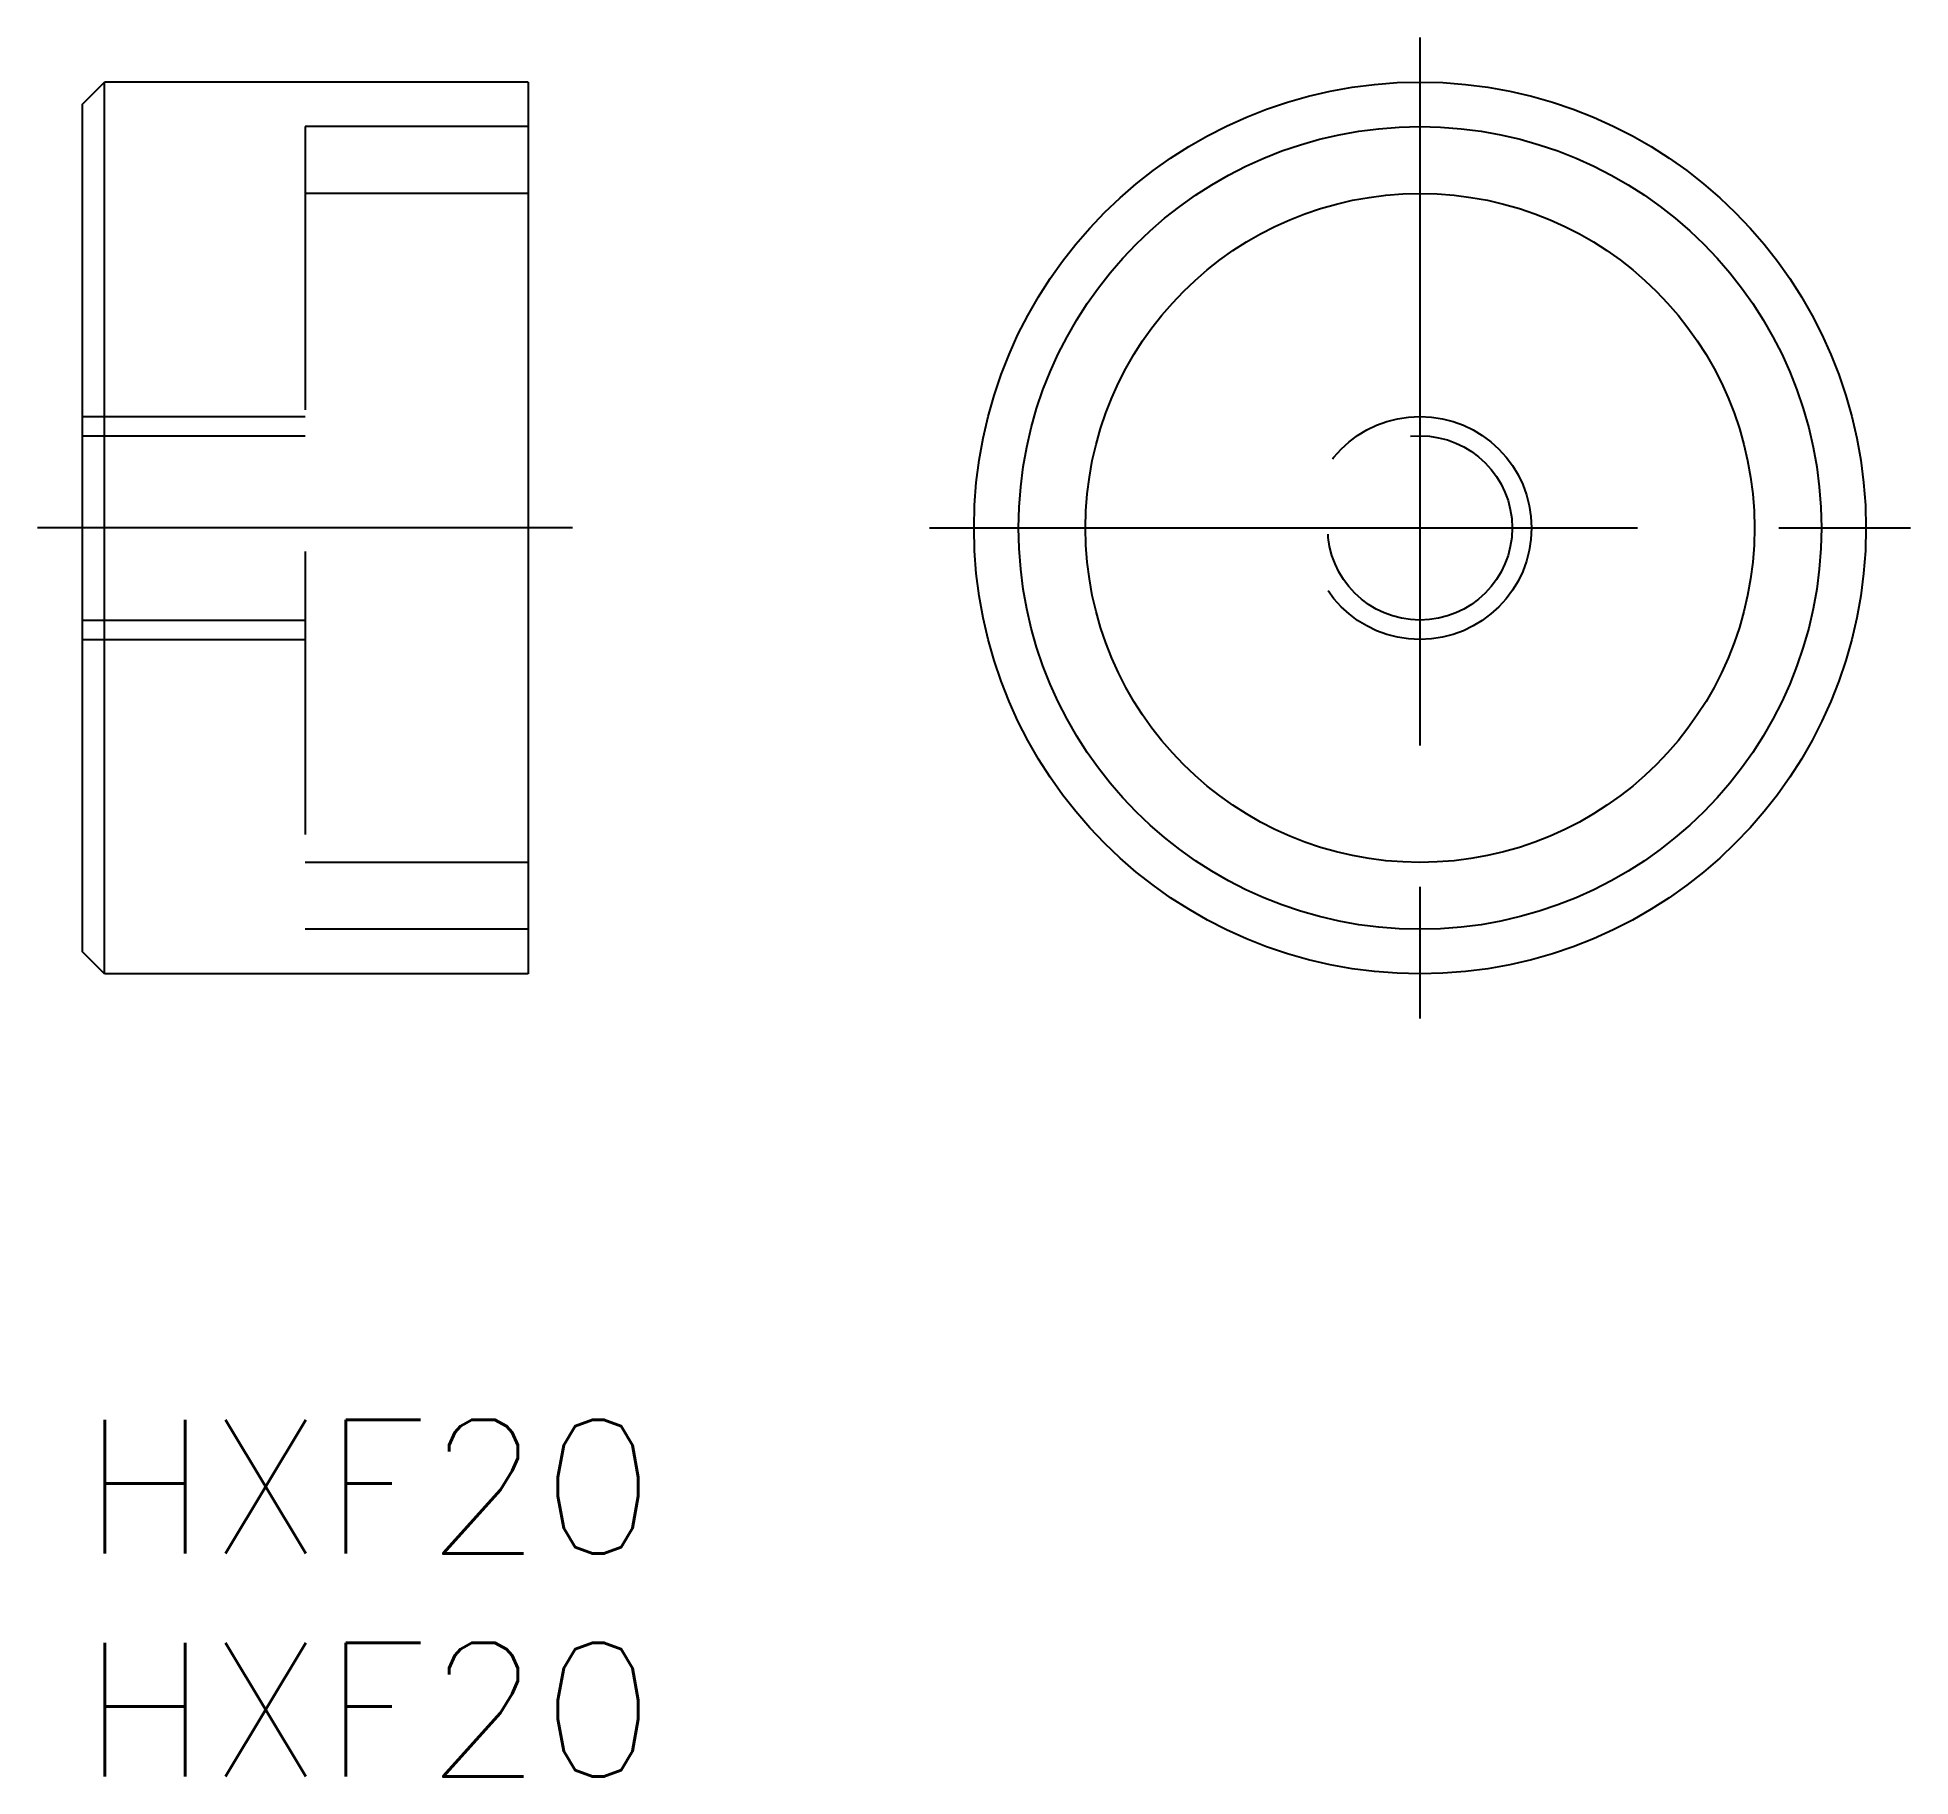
# Model space of a CAD drawing. Extents: x -1 to 41, y -8 to 31.
import ezdxf

# ---------------------------------------------------------------- set-up
doc = ezdxf.new("R2010")
doc.units = 0
doc.header["$LTSCALE"] = 0.5
doc.linetypes.add('CENTER', pattern=[50.8, 31.75, -6.35, 6.35, -6.35])
doc.linetypes.add('DASHED', pattern=[19.05, 12.7, -6.35])
for name, color, linetype in [('MSM_CENTER', 1, 'CENTER'), ('MSM_CONTINUOUS', 7, 'CONTINUOUS'), ('MSM_DASHED', 4, 'DASHED'), ('MSM_PART_NUMBER', 7, 'CONTINUOUS')]:
    doc.layers.add(name, color=color, linetype=linetype)
doc.styles.get("Standard").update_dxf_attribs({"font": 'txt.shx', "height": 1, "bigfont": 'bigfont.shx'})

# ---------------------------------------------------------------- blocks, each defined once
blk = doc.blocks.new('*U2')
at = {"layer": 'MSM_PART_NUMBER'}
blk.add_text('HXF20', height=3, dxfattribs=at).set_placement((0, -3))
blk = doc.blocks.new('*U3')
at = {"layer": 'MSM_PART_NUMBER'}
blk.add_text('HXF20', height=3, dxfattribs=at).set_placement((0, -8))

msp = doc.modelspace()

# ---------------------------------------------------------------- linework, layer by layer
at = {"layer": 'MSM_CENTER'}
for p, q in [((30, 31), (30, 9)), ((11, 20), (-1, 20)), ((19, 20), (41, 20))]:
    msp.add_line(p, q, dxfattribs=at)
at = {"layer": 'MSM_CONTINUOUS'}
for p, q in [((0, 29.5), (0.5, 30)), ((10, 30), (0.5, 30)), ((0.5, 10), (0.5, 30)), ((10, 30), (10, 10)), ((0, 29.5), (0, 10.5)), ((0.5, 10), (0, 10.5)), ((10, 10), (0.5, 10))]:
    msp.add_line(p, q, dxfattribs=at)
for radius in [10, 9, 7.5]:
    msp.add_circle((30, 20), radius, dxfattribs=at)
at = {"layer": 'MSM_DASHED'}
for p, q in [((10, 29), (5, 29)), ((5, 29), (5, 11)), ((10, 27.5), (5, 27.5)), ((0, 22.5), (5, 22.5)), ((0, 22.067), (5, 22.067)), ((0, 17.933), (5, 17.933)), ((0, 17.5), (5, 17.5)), ((10, 12.5), (5, 12.5)), ((10, 11), (5, 11))]:
    msp.add_line(p, q, dxfattribs=at)
for radius in [2.5, 2.067]:
    msp.add_circle((30, 20), radius, dxfattribs=at)

# ---------------------------------------------------------------- block references
at = {"layer": 'MSM_CONTINUOUS'}
for name in ['*U2', '*U3']:
    msp.add_blockref(name, (0, 0), dxfattribs=at)

doc.saveas('drawing.dxf')
